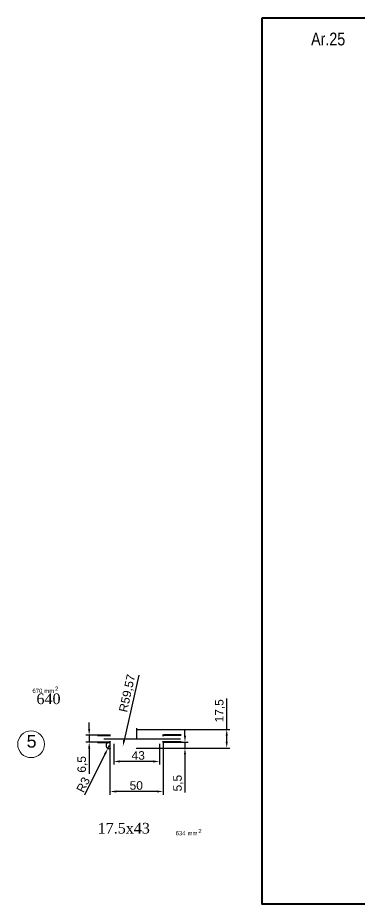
# Model space of a CAD drawing. Header units: millimetres. Extents: x -954 to 34898, y -2134 to 12006.
# Drawn here: x 9788 to 10109, y 5676 to 6509 of the extents above; entities that cross this region are included whole.
import ezdxf

# ---------------------------------------------------------------- set-up
doc = ezdxf.new("R2010")
doc.units = ezdxf.units.MM
doc.header["$LTSCALE"] = 3
doc.linetypes.add('ACAD_ISO04W100', pattern=[30, 24, -3, 0, -3])
for name, color, linetype, lineweight in [('Quota', 3, 'Continuous', 40), ('осевые', 1, 'ACAD_ISO04W100', 25), ('тонкая', 7, 'Continuous', 20), ('тонкий', 7, 'Continuous', 20)]:
    doc.layers.add(name, color=color, linetype=linetype, lineweight=lineweight)
doc.styles.add('s1v4', font='arial.ttf', dxfattribs={"height": 4})
doc.styles.add('s2.5v4', font='times.ttf', dxfattribs={"height": 10})
doc.styles.add('s3v4', font='arial.ttf', dxfattribs={"width": 0.8, "height": 12})
doc.styles.get("Standard").update_dxf_attribs({"font": 'arial.ttf'})
doc.dimstyles.new('s2v4', dxfattribs={"dimtxt": 8, "dimasz": 6, "dimexe": 3, "dimexo": 0, "dimgap": 1.5, "dimtad": 1, "dimtxsty": 'Standard', "dimcen": 2.5, "dimadec": 0, "dimazin": 0, "dimtfac": 1, "dimtmove": 0, "dimatfit": 3, "dimfxl": 1, "dimarcsym": 0})

# ---------------------------------------------------------------- blocks, each defined once
blk = doc.blocks.new('*D1560')
at = {"layer": 'Defpoints', "color": 0, "transparency": 16777216}
for p in [(9862.87, 5834.49), (9855.06, 5827.99), (9862.87, 5827.99)]:
    blk.add_point(p, dxfattribs=at)
at = {"layer": 'тонкий', "color": 0, "lineweight": -2, "transparency": 16777216}
for p, q in [((9855.06, 5840.49), (9855.06, 5846.49)), ((9862.87, 5834.49), (9852.06, 5834.49)), ((9855.06, 5834.49), (9855.06, 5827.99)), ((9862.87, 5827.99), (9852.06, 5827.99)), ((9855.06, 5821.99), (9855.06, 5798.32))]:
    blk.add_line(p, q, dxfattribs=at)
at = {"layer": 'тонкий', "color": 0, "transparency": 16777216}
for points in [[(9854.06, 5840.49), (9856.06, 5840.49), (9855.06, 5834.49)], [(9854.06, 5821.99), (9856.06, 5821.99), (9855.06, 5827.99)]]:
    blk.add_solid(points, dxfattribs=at)
at = {"layer": 'тонкий', "color": 0, "transparency": 16777216, "insert": (9848.75, 5807.16), "char_height": 8, "attachment_point": 5, "rotation": 90}
blk.add_mtext('6,5', dxfattribs=at)
blk = doc.blocks.new('*D1561')
at = {"layer": 'Defpoints', "color": 0, "transparency": 16777216}
for p in [(9874.63, 5827.93), (9924.68, 5827.93), (9874.63, 5781.69)]:
    blk.add_point(p, dxfattribs=at)
at = {"layer": 'тонкий', "color": 0, "lineweight": -2, "transparency": 16777216}
for p, q in [((9874.63, 5827.93), (9874.63, 5778.69)), ((9924.68, 5827.93), (9924.68, 5778.69)), ((9918.68, 5781.69), (9880.63, 5781.69))]:
    blk.add_line(p, q, dxfattribs=at)
at = {"layer": 'тонкий', "color": 0, "transparency": 16777216}
for points in [[(9880.63, 5782.69), (9880.63, 5780.69), (9874.63, 5781.69)], [(9918.68, 5782.69), (9918.68, 5780.69), (9924.68, 5781.69)]]:
    blk.add_solid(points, dxfattribs=at)
at = {"layer": 'тонкий', "color": 0, "transparency": 16777216, "insert": (9899.31, 5787.28), "char_height": 8, "attachment_point": 5}
blk.add_mtext('50', dxfattribs=at)
blk = doc.blocks.new('*D1565')
at = {"layer": 'Defpoints', "color": 0, "transparency": 16777216}
for p in [(9941.47, 5827.99), (9945.1, 5827.99), (9899.66, 5822.49)]:
    blk.add_point(p, dxfattribs=at)
at = {"layer": 'тонкий', "color": 0, "lineweight": -2, "transparency": 16777216}
for p, q in [((9945.1, 5833.99), (9945.1, 5839.99)), ((9941.47, 5827.99), (9948.1, 5827.99)), ((9945.1, 5827.99), (9945.1, 5822.49)), ((9899.66, 5822.49), (9948.1, 5822.49)), ((9945.1, 5816.49), (9945.1, 5780.72))]:
    blk.add_line(p, q, dxfattribs=at)
at = {"layer": 'тонкий', "color": 0, "transparency": 16777216}
for points in [[(9944.1, 5833.99), (9946.1, 5833.99), (9945.1, 5827.99)], [(9944.1, 5816.49), (9946.1, 5816.49), (9945.1, 5822.49)]]:
    blk.add_solid(points, dxfattribs=at)
at = {"layer": 'тонкий', "color": 0, "transparency": 16777216, "insert": (9938.81, 5789.53), "char_height": 8, "attachment_point": 5, "rotation": 90}
blk.add_mtext('5,5', dxfattribs=at)
blk = doc.blocks.new('*D1562')
at = {"layer": 'Defpoints', "color": 0, "transparency": 16777216}
for p in [(9900.36, 5839.99), (9984.34, 5839.99), (9944.25, 5822.49)]:
    blk.add_point(p, dxfattribs=at)
at = {"layer": 'тонкий', "color": 0, "lineweight": -2, "transparency": 16777216}
for p, q in [((9984.34, 5839.99), (9984.34, 5869.08)), ((9900.36, 5839.99), (9987.34, 5839.99)), ((9984.34, 5828.49), (9984.34, 5833.99)), ((9944.25, 5822.49), (9987.34, 5822.49))]:
    blk.add_line(p, q, dxfattribs=at)
at = {"layer": 'тонкий', "color": 0, "transparency": 16777216}
for points in [[(9983.34, 5833.99), (9985.34, 5833.99), (9984.34, 5839.99)], [(9983.34, 5828.49), (9985.34, 5828.49), (9984.34, 5822.49)]]:
    blk.add_solid(points, dxfattribs=at)
at = {"layer": 'тонкий', "color": 0, "transparency": 16777216, "insert": (9978.03, 5857.53), "char_height": 8, "attachment_point": 5, "rotation": 90}
blk.add_mtext('17,5', dxfattribs=at)
blk = doc.blocks.new('*D1563')
at = {"color": 0, "lineweight": -2, "transparency": 16777216}
for p, q in [((9878.16, 5826.51), (9878.16, 5806.92)), ((9921.16, 5826.51), (9921.16, 5806.92)), ((9915.16, 5809.92), (9884.16, 5809.92))]:
    blk.add_line(p, q, dxfattribs=at)
at = {"color": 0, "transparency": 16777216}
for points in [[(9884.16, 5810.92), (9884.16, 5808.92), (9878.16, 5809.92)], [(9915.16, 5810.92), (9915.16, 5808.92), (9921.16, 5809.92)]]:
    blk.add_solid(points, dxfattribs=at)
at = {"layer": 'Defpoints', "color": 0, "transparency": 16777216}
for p in [(9878.16, 5826.51), (9921.16, 5826.51), (9878.16, 5809.92)]:
    blk.add_point(p, dxfattribs=at)
at = {"color": 0, "lineweight": 15, "transparency": 16777216, "insert": (9901.16, 5815.51), "char_height": 8, "attachment_point": 5}
blk.add_mtext('43', dxfattribs=at)
blk = doc.blocks.new('*D1566')
at = {"layer": 'Defpoints', "color": 0, "transparency": 16777216}
for p in [(9874, 5824.99), (9872.67, 5822.31)]:
    blk.add_point(p, dxfattribs=at)
at = {"layer": 'тонкий', "color": 0, "lineweight": -2, "transparency": 16777216}
for p, q in [((9874, 5824.99), (9872.67, 5822.31)), ((9850.89, 5778.42), (9870, 5816.93))]:
    blk.add_line(p, q, dxfattribs=at)
blk.add_arc((9874, 5824.99), 3, 90, 300.90687, dxfattribs=at)
at = {"layer": 'тонкий', "color": 0, "transparency": 16777216}
blk.add_solid([(9869.11, 5817.37), (9870.9, 5816.49), (9872.67, 5822.31)], dxfattribs=at)
at = {"layer": 'тонкий', "color": 0, "transparency": 16777216, "insert": (9849.42, 5788.02), "char_height": 8, "attachment_point": 5, "rotation": 63.61109}
blk.add_mtext('R3', dxfattribs=at)
blk = doc.blocks.new('*D1564')
at = {"layer": 'Defpoints', "color": 0, "transparency": 16777216}
for p in [(9899.66, 5882.06), (9886.65, 5823.93)]:
    blk.add_point(p, dxfattribs=at)
at = {"layer": 'тонкий', "color": 0, "lineweight": -2, "transparency": 16777216}
blk.add_line((9901.64, 5890.92), (9887.96, 5829.79), dxfattribs=at)
at = {"layer": 'тонкий', "color": 0, "transparency": 16777216}
blk.add_solid([(9886.98, 5830), (9888.93, 5829.57), (9886.65, 5823.93)], dxfattribs=at)
at = {"layer": 'тонкий', "color": 0, "transparency": 16777216, "insert": (9891.37, 5873.92), "char_height": 8, "attachment_point": 5, "rotation": 77.38496}
blk.add_mtext('R59,57', dxfattribs=at)

msp = doc.modelspace()

# ---------------------------------------------------------------- linework, layer by layer
at = {"lineweight": 40}
for p, q in [((9862.867, 5834.493), (9874.003, 5834.493)), ((9941.466, 5834.493), (9925.307, 5834.493)), ((9862.867, 5827.993), (9874.003, 5827.993)), ((9941.466, 5827.993), (9925.307, 5827.993))]:
    msp.add_line(p, q, dxfattribs=at)
for centre, start, end in [((9874.003, 5837.493), 270, 294.203028), ((9925.307, 5837.493), 245.796972, 270), ((9874.003, 5824.993), 65.796972, 90), ((9925.307, 5824.993), 90, 114.203028)]:
    msp.add_arc(centre, 3, start, end, dxfattribs=at)
at = {"layer": 'Quota'}
msp.add_lwpolyline([(10017.584, 6508.839), (10520.974, 6508.839), (10520.974, 5675.698), (10017.584, 5675.698)], close=True, dxfattribs=at)
at = {"layer": 'осевые'}
for p, q in [((9899.655, 5841.143), (9899.655, 5831.243)), ((9868.966, 5831.243), (9942.598, 5831.243)), ((9899.655, 5822.493), (9899.655, 5821.843))]:
    msp.add_line(p, q, dxfattribs=at)
at = {"layer": 'тонкая'}
msp.add_circle((9800.435, 5826.053), 12.532, dxfattribs=at)

# ---------------------------------------------------------------- texts
at = {"layer": 'Quota', "style": 's2.5v4'}
msp.add_text('640', height=10, dxfattribs=at).set_placement((9805.508, 5863.78))
at = {"layer": 'тонкая', "style": 's3v4', "width": 0.8}
msp.add_text('Ar.25', height=12, dxfattribs=at).set_placement((10063.65, 6482.828))
at = {"layer": 'тонкая', "style": 's1v4'}
for s, p in [('670', (9801.74, 5874.268)), ('mm', (9812.967, 5874.168)), ('2', (9823.037, 5876.312)), ('634', (9936.321, 5740.495)), ('mm', (9947.549, 5740.394)), ('2', (9957.619, 5742.539))]:
    msp.add_text(s, height=4, dxfattribs=at).set_placement(p)
at = {"layer": 'тонкий'}
for s, height, style, p in [('5', 12, 's1v4', (9796.272, 5822.902)), ('17.5x43', 10, 's2.5v4', (9863.042, 5742.18))]:
    msp.add_text(s, height=height, dxfattribs=dict(at, style=style)).set_placement(p)

# ---------------------------------------------------------------- dimensions: what is measured, and where the dimension line sits
at = {"lineweight": 15}
dim = msp.add_linear_dim(base=(9878.155, 5809.923), p1=(9921.155, 5826.508), p2=(9878.155, 5826.508), dimstyle='s2v4', dxfattribs=at)
dim.commit()
dim.dimension.update_dxf_attribs({"geometry": '*D1563', "text_midpoint": (9901.165, 5809.923), "dimtype": 160})
at = {"layer": 'тонкий'}
for center, mpoint, picture, middle in [((9899.655, 5882.063), (9886.645, 5823.931), '*D1564', (9897.525, 5872.544)), ((9874.003, 5824.993), (9872.67, 5822.305), '*D1566', (9854.428, 5785.54))]:
    dim = msp.add_radius_dim(center=center, mpoint=mpoint, dimstyle='s2v4', dxfattribs=at)
    dim.commit()
    dim.dimension.update_dxf_attribs({"geometry": picture, "text_midpoint": middle, "dimtype": 164})
for base, p1, p2, picture, middle in [((9984.3365, 5839.9881), (9944.252, 5822.4926), (9900.3552, 5839.9881), '*D1562', (9984.3365, 5857.5317)), ((9945.097, 5827.993), (9899.655, 5822.493), (9941.466, 5827.993), '*D1565', (9945.097, 5789.531))]:
    dim = msp.add_linear_dim(base=base, p1=p1, p2=p2, angle=90, dimstyle='s2v4', dxfattribs=at)
    dim.commit()
    dim.dimension.update_dxf_attribs({"geometry": picture, "text_midpoint": middle, "dimtype": 160})
dim = msp.add_linear_dim(base=(9855.057, 5827.993), p1=(9862.867, 5834.493), p2=(9862.867, 5827.993), angle=90, dimstyle='s2v4', dxfattribs=at)
dim.commit()
dim.dimension.update_dxf_attribs({"geometry": '*D1560', "text_midpoint": (9848.75, 5807.158)})
dim = msp.add_linear_dim(base=(9874.632, 5781.692), p1=(9924.678, 5827.926), p2=(9874.632, 5827.926), dimstyle='s2v4', override={"dimdec": 0}, dxfattribs=at)
dim.commit()
dim.dimension.update_dxf_attribs({"geometry": '*D1561', "text_midpoint": (9899.306, 5781.692), "dimtype": 160})

doc.saveas('drawing.dxf')
